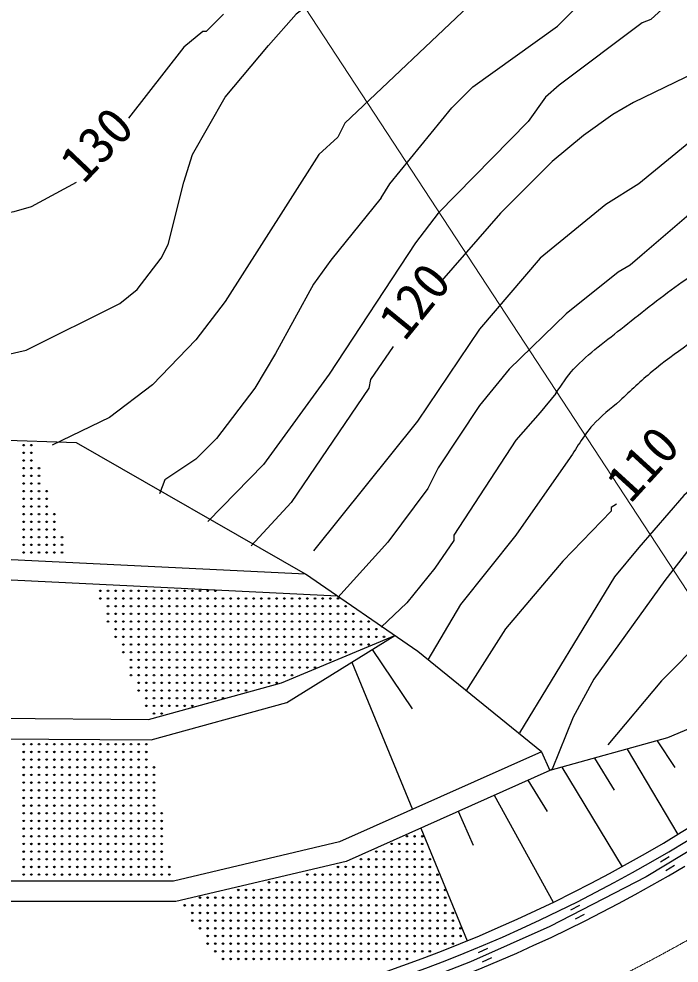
# Model space of a CAD drawing. Units: millimetres, scale not verified. Extents: x 40000 to 680000, y 20000 to 380000.
# Drawn here: x 196639 to 228946, y 275046 to 321223 of the extents above; entities that cross this region are included whole.
import ezdxf
from ezdxf.enums import TextEntityAlignment as Align

# ---------------------------------------------------------------- set-up
doc = ezdxf.new("R2010")
doc.units = ezdxf.units.MM
doc.header["$LTSCALE"] = 1000
doc.linetypes.add('CHAIN', pattern=[18.5, 12, -1.5, 3.5, -1.5])
for name, color, linetype, lineweight in [('M-BGD', 7, 'Continuous', 25), ('M-BMK', 2, 'CHAIN', 13), ('M-STR-HTXT', 7, 'Continuous', 13), ('M-STR-STRC', 7, 'Continuous', 13)]:
    doc.layers.add(name, color=color, linetype=linetype, lineweight=lineweight)
doc.styles.add('ＭＳ ゴシック', font='')
doc.styles.get('ＭＳ ゴシック').set_extended_font_data('MS Gothic')

msp = doc.modelspace()

# ---------------------------------------------------------------- linework, layer by layer
at = {"layer": 'M-BGD'}
for p, q in [((217323, 308413), (217493, 307989)), ((222911, 302909), (222149, 301978)), ((199461, 300485), (193689, 300687)), ((210667, 294072), (199461, 300485)), ((225875, 297491), (225621, 297321)), ((225621, 297321), (225621, 297152)), ((210667, 294072), (193465, 294911)), ((212235, 292994), (193624, 293902)), ((216169, 290291), (210667, 294072)), ((241094, 291477), (228385, 286059)), ((209492, 288747), (215037, 291069)), ((209757, 287783), (215037, 291069)), ((213924, 290376), (215882, 287476)), ((222205, 285386), (216169, 290291)), ((212929, 289757), (215894, 282562)), ((202977, 286958), (209492, 288747)), ((203108, 285957), (209757, 287783)), ((194573, 287026), (202977, 286958)), ((194802, 286024), (203108, 285957)), ((228385, 286059), (222614, 284473)), ((227879, 285920), (228738, 284614)), ((222205, 285386), (212335, 280969)), ((222205, 285386), (222614, 284473)), ((226401, 285514), (228886, 281340)), ((224808, 285076), (225767, 283500)), ((222614, 284473), (212656, 280017)), ((222742, 284537), (222573, 284452)), ((223201, 284634), (226154, 279762)), ((221540, 283993), (222493, 282454)), ((219903, 283260), (222786, 278019)), ((218138, 282470), (218867, 280806)), ((216306, 281651), (218579, 276136)), ((231162, 281590), (227332, 279264)), ((212335, 280969), (204203, 279060)), ((212656, 280017), (204319, 278060)), ((228458, 280240), (228030, 279981)), ((228717, 279813), (228290, 279553)), ((204203, 279060), (195162, 279060)), ((227332, 279264), (222620, 276838)), ((204319, 278060), (195374, 278060)), ((224078, 277870), (223633, 277641)), ((224307, 277425), (223862, 277197)), ((222620, 276838), (218730, 275114)), ((219565, 275757), (219107, 275554)), ((219767, 275300), (219310, 275097)), ((218730, 275114), (216525, 274252))]:
    msp.add_line(p, q, dxfattribs=at)
for points in [[(215037, 329241), (216561, 328055), (218339, 326616), (219017, 325939), (219355, 325261), (219525, 324415), (219440, 323399), (218932, 322129), (212582, 316117), (212243, 315440)], [(212751, 327547), (213005, 326785), (213005, 325600), (212243, 323229), (211651, 322552), (210211, 321451), (208857, 319927)], [(214360, 312477), (214783, 313154), (217831, 316879), (218847, 317895), (222996, 320859), (224012, 321875), (224266, 322383), (224435, 323145), (224266, 324499), (224097, 324669), (224097, 324838)], [(228669, 322213), (227568, 321197), (227145, 321028), (223081, 317980), (222403, 317387), (221557, 316202), (217154, 311715), (216053, 310275)], [(206655, 321451), (205809, 320605), (205639, 320605), (204708, 319843), (201999, 316371)], [(189383, 321113), (188452, 320097), (187690, 318403), (187690, 317387), (188113, 316117), (188875, 314339), (189299, 313662), (189807, 313069), (190738, 312307), (192431, 311545), (194802, 311545), (196411, 311799), (197257, 312053), (199459, 313239)], [(195479, 304687), (197003, 305026), (201575, 307312), (202422, 307989), (203607, 309513), (203946, 310191), (204708, 313239), (205131, 314593), (206740, 317387), (208857, 319927)], [(232309, 319843), (226721, 317133), (225705, 316541), (224266, 315525), (222742, 314255), (220202, 311715), (217323, 308413)], [(234172, 318742), (233071, 317726), (230701, 316202), (226975, 313154), (225367, 312138), (222149, 309513), (219186, 306042)], [(236289, 317303), (234003, 315694), (230277, 312561), (230108, 312223), (227145, 309683)], [(212243, 315440), (211312, 314593), (208518, 310191), (206740, 307397), (205301, 305534), (203184, 303333), (201067, 301724), (198273, 300369)], [(214360, 312477), (211905, 309429), (211058, 308243), (209195, 304857), (208179, 303163), (206317, 300708), (205301, 299692), (203777, 298676), (203523, 297999)], [(244925, 312053), (243570, 310699), (241453, 308836), (241030, 308667), (238321, 306296), (234511, 302486), (232394, 300539), (231209, 299692), (229177, 297914), (226975, 295374)], [(247041, 310699), (245263, 308836), (243655, 307820), (241199, 306042), (239167, 304433), (232309, 298168), (231293, 297321), (230023, 296051), (228245, 293765)], [(216053, 310275), (211820, 303841), (208603, 299438), (205893, 296644)], [(227145, 309683), (226552, 309175), (225959, 308836), (223419, 306804), (220625, 304095)], [(219186, 306042), (216138, 301555), (211058, 295205)], [(214953, 305195), (213852, 303587), (213767, 303163), (209957, 297575), (208010, 295459)], [(220625, 304095), (219186, 302317), (217154, 299269), (216646, 298253), (214699, 295628), (212243, 292919)], [(222149, 301978), (220964, 300623), (217916, 295967), (217916, 295713), (216985, 294358), (215630, 292665), (214360, 291479)], [(223504, 299607), (220964, 295967), (218255, 292580), (216646, 289871)], [(225621, 297152), (223250, 294697), (220456, 291395), (218509, 288347)], [(226975, 295374), (225790, 293935), (221133, 286315)], [(228245, 293765), (224774, 288939), (223758, 287077), (222742, 284537)], [(230193, 290971), (228076, 288855), (225451, 285722)]]:
    msp.add_lwpolyline(points, dxfattribs=at)
for centre in [(196875, 300375), (197251, 300376), (196876, 300000), (197250, 300000), (196876, 299626), (196875, 299250), (197250, 299626), (197251, 299251), (197626, 299250), (196876, 298875), (197251, 298876), (197625, 298876), (196876, 298501), (197250, 298500), (197626, 298501), (196875, 298126), (197251, 298125), (197625, 298125), (198000, 298126), (196876, 297750), (196875, 297376), (197250, 297375), (197251, 297751), (197625, 297751), (197626, 297376), (198001, 297750), (198001, 297375), (196875, 297001), (197251, 297000), (197625, 297000), (198000, 297001), (198376, 297000), (196876, 296625), (197251, 296626), (197625, 296626), (198001, 296625), (198376, 296626), (196875, 296250), (197250, 296251), (197626, 296250), (198001, 296250), (198376, 296251), (196875, 295876), (196876, 295501), (197251, 295875), (197251, 295501), (197626, 295876), (197625, 295500), (198000, 295876), (198001, 295501), (198375, 295876), (198376, 295500), (198750, 295500), (198751, 295876), (196875, 295125), (197250, 295126), (197626, 295125), (198000, 295125), (198376, 295126), (198750, 295126), (200625, 293251), (201001, 293251), (201376, 293251), (201750, 293250), (202126, 293251), (202501, 293251), (202875, 293250), (203250, 293251), (203626, 293250), (204000, 293250), (204375, 293251), (204751, 293250), (205126, 293250), (205501, 293251), (205875, 293251), (206251, 293250), (200626, 292875), (201000, 292875), (201375, 292876), (201751, 292875), (202125, 292875), (202500, 292876), (202876, 292875), (203251, 292875), (203626, 292876), (204000, 292876), (204376, 292875), (204751, 292876), (205125, 292876), (205500, 292876), (205876, 292876), (206251, 292876), (206625, 292875), (207001, 292876), (207376, 292876), (207750, 292875), (208125, 292876), (208501, 292875), (208875, 292875), (209250, 292876), (209626, 292875), (210001, 292875), (210376, 292876), (210750, 292876), (211126, 292875), (211501, 292876), (211875, 292876), (212251, 292875), (201000, 292501), (201376, 292500), (201751, 292501), (202125, 292501), (202501, 292500), (202876, 292501), (203250, 292501), (203625, 292500), (204001, 292501), (204376, 292501), (204750, 292500), (205126, 292501), (205501, 292500), (205875, 292500), (206250, 292501), (206626, 292500), (207000, 292500), (207376, 292501), (207750, 292501), (208126, 292500), (208501, 292501), (208875, 292501), (209251, 292500), (209626, 292501), (210000, 292501), (210375, 292500), (210751, 292501), (211126, 292501), (211500, 292500), (211876, 292501), (212251, 292501), (212625, 292500), (201001, 292126), (201375, 292126), (201750, 292125), (202126, 292126), (202501, 292125), (202875, 292125), (203250, 292126), (203626, 292125), (204000, 292125), (204375, 292126), (204751, 292125), (205125, 292125), (205501, 292126), (205875, 292126), (206251, 292125), (206626, 292126), (207000, 292126), (207376, 292125), (207751, 292126), (208125, 292126), (208500, 292125), (208876, 292126), (209251, 292126), (209625, 292125), (210001, 292126), (210376, 292125), (210750, 292125), (211125, 292126), (211501, 292125), (211875, 292125), (212251, 292126), (212625, 292126), (213001, 292125), (201000, 291750), (201375, 291751), (201376, 291376), (201751, 291750), (201751, 291376), (202125, 291750), (202125, 291376), (202500, 291751), (202501, 291376), (202876, 291750), (202876, 291376), (203250, 291375), (203251, 291750), (203626, 291751), (203625, 291376), (204000, 291751), (204001, 291376), (204376, 291750), (204376, 291375), (204750, 291375), (204751, 291751), (205125, 291751), (205126, 291375), (205500, 291750), (205501, 291375), (205876, 291751), (205875, 291375), (206250, 291750), (206250, 291376), (206625, 291750), (206626, 291375), (207000, 291375), (207001, 291751), (207376, 291750), (207375, 291376), (207750, 291750), (207750, 291376), (208125, 291751), (208126, 291375), (208501, 291750), (208501, 291376), (208875, 291750), (208875, 291376), (209250, 291751), (209251, 291375), (209626, 291750), (209626, 291376), (210000, 291750), (210000, 291376), (210376, 291751), (210375, 291375), (210750, 291751), (210751, 291376), (211126, 291750), (211125, 291375), (211500, 291375), (211501, 291751), (211875, 291751), (211876, 291376), (212251, 291750), (212251, 291375), (212626, 291751), (212625, 291375), (213000, 291751), (213000, 291376), (213375, 291750), (213376, 291375), (213750, 291375), (213751, 291751), (214125, 291376), (201375, 291000), (201750, 291001), (202126, 291000), (202501, 291000), (202876, 291001), (203250, 291001), (203626, 291000), (204001, 291001), (204375, 291001), (204751, 291000), (205126, 291001), (205500, 291001), (205875, 291001), (206251, 291001), (206626, 291001), (207000, 291000), (207376, 291001), (207751, 291001), (208125, 291000), (208500, 291001), (208876, 291000), (209250, 291000), (209626, 291001), (210001, 291000), (210376, 291000), (210751, 291001), (211125, 291001), (211501, 291000), (211876, 291001), (212250, 291001), (212625, 291001), (213001, 291000), (213376, 291001), (213750, 291001), (214126, 291000), (214501, 291001), (201751, 290625), (202126, 290626), (202500, 290626), (202875, 290626), (203251, 290626), (203626, 290626), (204000, 290625), (204376, 290626), (204751, 290626), (205125, 290625), (205500, 290626), (205876, 290626), (206250, 290625), (206625, 290626), (207001, 290625), (207376, 290625), (207751, 290626), (208125, 290626), (208501, 290625), (208876, 290626), (209250, 290626), (209626, 290625), (210001, 290626), (210375, 290626), (210750, 290626), (211126, 290626), (211501, 290626), (211875, 290625), (212251, 290626), (212626, 290626), (213000, 290625), (213375, 290626), (213751, 290626), (201751, 290250), (202125, 290250), (202501, 290251), (202876, 290250), (203250, 290250), (203625, 290251), (204001, 290250), (204375, 290250), (204750, 290251), (205126, 290250), (205501, 290250), (205876, 290251), (206250, 290251), (206626, 290250), (207001, 290251), (207375, 290251), (207750, 290250), (208126, 290251), (208500, 290251), (208875, 290250), (209251, 290251), (209626, 290251), (210000, 290250), (210375, 290251), (210751, 290250), (211125, 290250), (211500, 290251), (211876, 290250), (212251, 290250), (212626, 290251), (202126, 289875), (202126, 289501), (202500, 289875), (202500, 289501), (202876, 289876), (202875, 289500), (203250, 289876), (203251, 289501), (203626, 289875), (203625, 289500), (204000, 289500), (204001, 289876), (204375, 289876), (204376, 289501), (204751, 289875), (204751, 289500), (205126, 289876), (205125, 289500), (205500, 289876), (205500, 289501), (205875, 289875), (205876, 289500), (206250, 289500), (206251, 289876), (206626, 289876), (206625, 289501), (207000, 289875), (207001, 289500), (207376, 289876), (207375, 289500), (207751, 289875), (207751, 289501), (208125, 289875), (208125, 289501), (208500, 289876), (208501, 289500), (208876, 289875), (208876, 289501), (209250, 289875), (209250, 289501), (209626, 289876), (209626, 289500), (210000, 289876), (210001, 289501), (210376, 289875), (210375, 289501), (210750, 289500), (210751, 289876), (211125, 289876), (211126, 289501), (211501, 289875), (211876, 289876), (202125, 289125), (202501, 289126), (202876, 289125), (203250, 289125), (203625, 289126), (204001, 289125), (204375, 289125), (204750, 289126), (205126, 289125), (205501, 289125), (205876, 289126), (206250, 289126), (206626, 289125), (207001, 289126), (207375, 289125), (207750, 289125), (208126, 289126), (208500, 289125), (208875, 289125), (209251, 289126), (209626, 289125), (210000, 289125), (202501, 288751), (202875, 288751), (203250, 288751), (203626, 288751), (204001, 288751), (204375, 288750), (204751, 288751), (205126, 288751), (205500, 288750), (205875, 288751), (206251, 288751), (206626, 288750), (207001, 288751), (207376, 288750), (207751, 288750), (208126, 288751), (208500, 288751), (208876, 288750), (209251, 288751), (202500, 288375), (202875, 288376), (203251, 288375), (203625, 288375), (204000, 288376), (204376, 288375), (204751, 288375), (205126, 288376), (205500, 288376), (205876, 288375), (206251, 288376), (206625, 288376), (207001, 288375), (207376, 288376), (207750, 288376), (202876, 288000), (203251, 288001), (203625, 288001), (204001, 288000), (204376, 288001), (204750, 288001), (205125, 288000), (205501, 288001), (205876, 288001), (206250, 288000), (206626, 288001), (202875, 287626), (203250, 287625), (203251, 287250), (203626, 287626), (203625, 287250), (204001, 287626), (204375, 287625), (204751, 287626), (205126, 287625), (196875, 285750), (196876, 285375), (197250, 285375), (197251, 285751), (197626, 285750), (197626, 285376), (198000, 285750), (198000, 285376), (198375, 285751), (198376, 285375), (198751, 285750), (198751, 285376), (199125, 285750), (199125, 285376), (199500, 285751), (199501, 285375), (199876, 285750), (199876, 285376), (200250, 285376), (200251, 285750), (200626, 285751), (200625, 285375), (201000, 285751), (201001, 285376), (201376, 285750), (201376, 285376), (201750, 285375), (201751, 285751), (202125, 285751), (202126, 285376), (202501, 285750), (202501, 285375), (202876, 285751), (202875, 285375), (196876, 285001), (197250, 285001), (197626, 285000), (198001, 285001), (198375, 285000), (198750, 285000), (199126, 285001), (199501, 285000), (199875, 285000), (200250, 285001), (200626, 285000), (201000, 285000), (201375, 285001), (201751, 285000), (202125, 285000), (202500, 285001), (202875, 285001), (196875, 284625), (197251, 284626), (197626, 284625), (198000, 284625), (198375, 284626), (198751, 284625), (199125, 284625), (199500, 284626), (199876, 284625), (200250, 284625), (200626, 284626), (201000, 284626), (201376, 284625), (201751, 284626), (202125, 284626), (202501, 284625), (202876, 284626), (203250, 284625), (196876, 284250), (197251, 284251), (197625, 284251), (198000, 284251), (198376, 284251), (198751, 284251), (199125, 284250), (199501, 284251), (199876, 284251), (200250, 284250), (200625, 284251), (201001, 284251), (201375, 284250), (201750, 284250), (202126, 284250), (202501, 284250), (202875, 284250), (203250, 284251), (196876, 283876), (196875, 283501), (197250, 283875), (197251, 283500), (197626, 283876), (197626, 283500), (198001, 283876), (198001, 283501), (198375, 283875), (198375, 283501), (198750, 283876), (198751, 283500), (199126, 283875), (199126, 283501), (199500, 283875), (199500, 283501), (199876, 283876), (199876, 283500), (200250, 283876), (200251, 283501), (200626, 283875), (200625, 283501), (201000, 283500), (201001, 283876), (201375, 283876), (201376, 283501), (201751, 283875), (201751, 283501), (202126, 283876), (202125, 283500), (202500, 283876), (202501, 283501), (202875, 283876), (202876, 283500), (203250, 283500), (203251, 283876), (196876, 283125), (197251, 283126), (197625, 283126), (198000, 283125), (198376, 283126), (198751, 283126), (199125, 283125), (199501, 283126), (199876, 283125), (200250, 283125), (200625, 283126), (201001, 283125), (201375, 283125), (201750, 283126), (202126, 283125), (202501, 283125), (202876, 283126), (203250, 283126), (196876, 282750), (197250, 282750), (197626, 282751), (198001, 282750), (198375, 282750), (198750, 282751), (199126, 282750), (199500, 282750), (199875, 282751), (200250, 282751), (200626, 282750), (201001, 282751), (201375, 282751), (201751, 282750), (202126, 282751), (202500, 282751), (202875, 282750), (203251, 282751), (196875, 282376), (197251, 282375), (197625, 282375), (198001, 282376), (198375, 282376), (198751, 282375), (199126, 282376), (199500, 282376), (199876, 282375), (200251, 282376), (200625, 282375), (201000, 282375), (201376, 282376), (201751, 282375), (202125, 282375), (202500, 282376), (202876, 282375), (203250, 282375), (203625, 282376), (196876, 282001), (197251, 282001), (197625, 282000), (198000, 282001), (198376, 282001), (198750, 282000), (199125, 282000), (199501, 282000), (199876, 282000), (200250, 282000), (200625, 282001), (201001, 282000), (201376, 282001), (201750, 282001), (202126, 282000), (202500, 282000), (202876, 282001), (203250, 282001), (203626, 282000), (196875, 281625), (196875, 281251), (197251, 281626), (197251, 281250), (197626, 281625), (197626, 281251), (198000, 281251), (198001, 281625), (198376, 281626), (198375, 281250), (198750, 281626), (198751, 281251), (199126, 281625), (199126, 281251), (199500, 281250), (199501, 281626), (199875, 281626), (199876, 281251), (200250, 281626), (200251, 281251), (200626, 281626), (200625, 281250), (201000, 281251), (201001, 281626), (201375, 281626), (201376, 281250), (201750, 281250), (201751, 281626), (202126, 281626), (202126, 281251), (202500, 281625), (202500, 281251), (202875, 281626), (202876, 281250), (203251, 281626), (203251, 281251), (203625, 281625), (203625, 281251), (215625, 281251), (216001, 281250), (216376, 281250), (196876, 280876), (197251, 280875), (197625, 280875), (198000, 280876), (198376, 280875), (198750, 280875), (199125, 280876), (199501, 280875), (199876, 280875), (200251, 280876), (200625, 280876), (201001, 280875), (201376, 280876), (201750, 280876), (202126, 280875), (202501, 280876), (202875, 280876), (203250, 280875), (203626, 280876), (214876, 280876), (215250, 280876), (215626, 280875), (216001, 280876), (216375, 280876), (196875, 280500), (197250, 280501), (197625, 280501), (198001, 280500), (198376, 280501), (198750, 280501), (199126, 280500), (199501, 280501), (199875, 280501), (200250, 280500), (200626, 280501), (201000, 280500), (201375, 280500), (201751, 280501), (202126, 280500), (202500, 280500), (202875, 280501), (203251, 280500), (203625, 280500), (214126, 280501), (214500, 280501), (214875, 280500), (215251, 280501), (215626, 280501), (216000, 280500), (216376, 280501), (196875, 280126), (197251, 280125), (197626, 280126), (198000, 280126), (198375, 280125), (198751, 280126), (199126, 280125), (199500, 280125), (199876, 280126), (200251, 280125), (200625, 280125), (201000, 280126), (201376, 280125), (201750, 280125), (202125, 280126), (202500, 280126), (202876, 280125), (203251, 280126), (203625, 280126), (213376, 280126), (213751, 280125), (214125, 280125), (214500, 280126), (214876, 280125), (215250, 280125), (215625, 280126), (216001, 280125), (216376, 280125), (216751, 280126), (196876, 279750), (196876, 279376), (197250, 279376), (197251, 279750), (197625, 279750), (197625, 279376), (198000, 279751), (198001, 279376), (198376, 279750), (198376, 279376), (198750, 279375), (198751, 279751), (199125, 279751), (199126, 279376), (199501, 279750), (199501, 279376), (199875, 279750), (199875, 279375), (200250, 279376), (200251, 279751), (200625, 279751), (200626, 279376), (201000, 279375), (201001, 279750), (201376, 279751), (201375, 279376), (201750, 279750), (201751, 279375), (202126, 279750), (202126, 279375), (202501, 279751), (202501, 279376), (202875, 279750), (202875, 279376), (203250, 279750), (203251, 279375), (203626, 279751), (203626, 279376), (204000, 279376), (204001, 279750), (210750, 279376), (211126, 279375), (211500, 279375), (211875, 279376), (212250, 279750), (212250, 279376), (212625, 279751), (212626, 279375), (213001, 279750), (213001, 279376), (213375, 279750), (213375, 279376), (213750, 279751), (213751, 279375), (214126, 279750), (214126, 279376), (214500, 279376), (214501, 279750), (214876, 279751), (214875, 279375), (215250, 279751), (215251, 279376), (215626, 279750), (215626, 279375), (216000, 279375), (216001, 279751), (216375, 279751), (216376, 279376), (216750, 279750), (216751, 279375), (217125, 279375), (208875, 279001), (209251, 279000), (209626, 279001), (210001, 279001), (210375, 279001), (210751, 279000), (211126, 279001), (211500, 279000), (211876, 279001), (212251, 279001), (212625, 279000), (213000, 279001), (213376, 279000), (213751, 279000), (214125, 279000), (214500, 279001), (214876, 279000), (215250, 279000), (215625, 279001), (216001, 279000), (216375, 279000), (216750, 279001), (217125, 279001), (207375, 278626), (207751, 278626), (208126, 278626), (208500, 278625), (208876, 278626), (209251, 278626), (209625, 278625), (210000, 278626), (210376, 278625), (210750, 278625), (211126, 278626), (211501, 278625), (211876, 278625), (212251, 278626), (212625, 278626), (213001, 278625), (213376, 278626), (213750, 278626), (214126, 278625), (214501, 278626), (214876, 278626), (215250, 278626), (215626, 278626), (216001, 278626), (216375, 278625), (216750, 278626), (217126, 278626), (217500, 278625), (205500, 278250), (205876, 278251), (206251, 278251), (206625, 278250), (207001, 278251), (207376, 278250), (207750, 278250), (208125, 278251), (208501, 278250), (208875, 278250), (209251, 278251), (209625, 278251), (210001, 278250), (210376, 278251), (210750, 278251), (211126, 278250), (211501, 278251), (211875, 278251), (212250, 278250), (212626, 278251), (213001, 278251), (213375, 278250), (213751, 278251), (214126, 278251), (214500, 278250), (214875, 278251), (215251, 278250), (215625, 278250), (216001, 278251), (216376, 278250), (216751, 278250), (217126, 278251), (217500, 278251), (204750, 277875), (205125, 277876), (205126, 277500), (205501, 277875), (205501, 277501), (205875, 277875), (205875, 277501), (206250, 277876), (206251, 277500), (206626, 277875), (206626, 277501), (207000, 277501), (207001, 277875), (207376, 277876), (207375, 277500), (207750, 277876), (207751, 277501), (208126, 277875), (208126, 277500), (208500, 277500), (208501, 277876), (208875, 277876), (208876, 277501), (209251, 277875), (209251, 277500), (209626, 277876), (209625, 277500), (210000, 277876), (210000, 277501), (210375, 277875), (210376, 277500), (210750, 277500), (210751, 277876), (211126, 277876), (211125, 277501), (211500, 277875), (211501, 277500), (211875, 277876), (211876, 277500), (212251, 277875), (212251, 277501), (212625, 277875), (212625, 277501), (213000, 277876), (213001, 277500), (213376, 277875), (213376, 277501), (213750, 277875), (213750, 277501), (214126, 277876), (214126, 277500), (214500, 277876), (214501, 277501), (214876, 277875), (214875, 277501), (215250, 277500), (215251, 277876), (215625, 277876), (215626, 277501), (216001, 277875), (216001, 277500), (216376, 277876), (216375, 277500), (216750, 277876), (216750, 277501), (217125, 277875), (217126, 277500), (217500, 277500), (217501, 277876), (217875, 277501), (205125, 277125), (205500, 277125), (205876, 277126), (206251, 277125), (206625, 277125), (207001, 277125), (207376, 277125), (207750, 277125), (208125, 277126), (208501, 277125), (208875, 277125), (209250, 277126), (209625, 277126), (210001, 277125), (210376, 277126), (210750, 277126), (211126, 277125), (211501, 277126), (211875, 277126), (212250, 277125), (212626, 277126), (213000, 277125), (213375, 277125), (213751, 277126), (214126, 277125), (214500, 277125), (214875, 277126), (215251, 277125), (215625, 277125), (216000, 277126), (216376, 277125), (216751, 277125), (217126, 277126), (217500, 277126), (217876, 277125), (205501, 276750), (205876, 276751), (206250, 276751), (206626, 276750), (207001, 276751), (207376, 276751), (207750, 276751), (208126, 276750), (208501, 276751), (208875, 276750), (209251, 276751), (209626, 276751), (210000, 276750), (210375, 276751), (210751, 276751), (211126, 276750), (211500, 276750), (211875, 276751), (212251, 276750), (212625, 276750), (213000, 276751), (213376, 276750), (213750, 276750), (214125, 276751), (214500, 276751), (214876, 276750), (215251, 276751), (215625, 276751), (216001, 276750), (216376, 276751), (216750, 276750), (217125, 276750), (217501, 276751), (217876, 276750), (218250, 276750), (205875, 276375), (206251, 276376), (206626, 276376), (207000, 276375), (207375, 276376), (207751, 276375), (208125, 276375), (208500, 276376), (208876, 276375), (209251, 276375), (209626, 276376), (210000, 276376), (210376, 276375), (210751, 276376), (211125, 276376), (211501, 276375), (211876, 276376), (212251, 276376), (212625, 276376), (213001, 276376), (213376, 276376), (213750, 276375), (214126, 276376), (214501, 276376), (214875, 276375), (215250, 276376), (215626, 276376), (216001, 276375), (216376, 276376), (216750, 276376), (217126, 276375), (217500, 276375), (217875, 276376), (218251, 276375), (205876, 276000), (206250, 276000), (206626, 276001), (207000, 276001), (207376, 276000), (207751, 276001), (208125, 276001), (208501, 276000), (208876, 276001), (209250, 276001), (209625, 276001), (210001, 276001), (210376, 276001), (210750, 276000), (211126, 276001), (211501, 276000), (211875, 276000), (212250, 276001), (212626, 276000), (213000, 276000), (213375, 276001), (213751, 276000), (214126, 276000), (214501, 276001), (214875, 276001), (215251, 276000), (215626, 276001), (216000, 276001), (216376, 276000), (216751, 276001), (217126, 276001), (217500, 276000), (217876, 276001), (206250, 275626), (206626, 275625), (206626, 275250), (207000, 275250), (207001, 275626), (207375, 275626), (207375, 275251), (207750, 275625), (207751, 275250), (208126, 275626), (208125, 275250), (208500, 275251), (208501, 275626), (208875, 275625), (208876, 275250), (209251, 275626), (209251, 275250), (209626, 275625), (209626, 275251), (210000, 275625), (210000, 275251), (210375, 275626), (210376, 275250), (210751, 275625), (210751, 275251), (211125, 275625), (211125, 275251), (211501, 275626), (211501, 275250), (211875, 275626), (211876, 275251), (212250, 275251), (212251, 275625), (212626, 275626), (212625, 275250), (213000, 275626), (213001, 275251), (213376, 275625), (213376, 275250), (213750, 275250), (213751, 275626), (214125, 275626), (214125, 275251), (214500, 275625), (214501, 275250), (214876, 275626), (214875, 275250), (215250, 275251), (215251, 275626), (215625, 275625), (215626, 275250), (216001, 275626), (216376, 275626), (216750, 275625)]:
    msp.add_circle(centre, 37.5, dxfattribs=at)
for centre, radius, start, end in [((200921, 325088), 66105, 255.24954, 338.7214), ((190293, 344967), 74416, 256.4305, 306.10073), ((190293, 344967), 74916, 256.4305, 306.10073), ((190293, 344967), 75916, 256.4305, 300.85049)]:
    msp.add_arc(centre, radius, start, end, dxfattribs=at)
for points, knots in [([(222911, 302909), (223203, 303304), (223450, 303734), (223785, 304092), (224522, 304879), (225415, 305505), (226254, 306181), (227186, 306932), (228132, 307667), (229103, 308366), (229723, 308812), (230423, 309150), (231002, 309648), (231364, 309958), (231648, 310348), (231971, 310699)], [0, 0, 0, 0, 1, 1, 1, 2, 2, 2, 3, 3, 3, 4, 4, 4, 5, 5, 5, 5]), ([(234765, 309683), (234275, 309258), (233788, 308829), (233295, 308408), (232571, 307791), (231856, 307163), (231111, 306572), (229976, 305673), (228748, 304894), (227628, 303976), (227080, 303526), (226573, 303028), (226046, 302552), (225602, 302152), (225111, 301798), (224716, 301349), (224249, 300818), (223908, 300188), (223504, 299607)], [0, 0, 0, 0, 1, 1, 1, 2, 2, 2, 3, 3, 3, 4, 4, 4, 5, 5, 5, 6, 6, 6, 6])]:
    msp.add_open_spline(points, degree=3, knots=knots, dxfattribs=at)
at = {"layer": 'M-BMK'}
msp.add_arc((190102, 345874), 80000, 257.06356, 327.77049, dxfattribs=at)
at = {"layer": 'M-STR-HTXT'}
msp.add_line((231962, 289224), (202270, 334562), dxfattribs=at)
at = {"layer": 'M-STR-STRC'}
for centre, radius, start, end in [((197370, 336170), 71109, 269.48302, 309.11222), ((191553, 343002), 78110, 273.7989, 307.39341)]:
    msp.add_arc(centre, radius, start, end, dxfattribs=at)

# ---------------------------------------------------------------- texts
at = {"layer": 'M-BGD', "style": 'ＭＳ ゴシック'}
for s, rotation, p in [('130', 46.494, (200205, 312728)), ('120', 50.839, (215944, 305069)), ('110', 47.622, (226972, 297109))]:
    msp.add_text(s, height=1833, rotation=rotation, dxfattribs=at).set_placement(p, align=Align.BOTTOM_LEFT)

doc.saveas('drawing.dxf')
